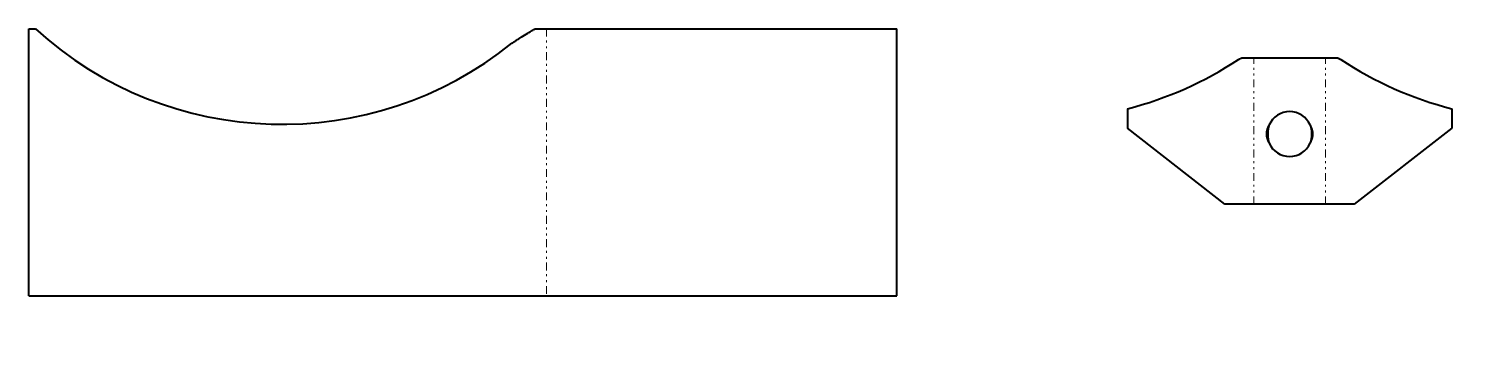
# Model space of a CAD drawing. Header units: millimetres. Extents: x 365 to 1105, y -27 to 137.
import ezdxf

# ---------------------------------------------------------------- set-up
doc = ezdxf.new("R2010")
doc.units = ezdxf.units.MM
doc.linetypes.add('K5LT32768', pattern=[0])
doc.linetypes.add('K5LT32769', pattern=[12, 4, -2, 1, -2, 1, -2])

msp = doc.modelspace()

# ---------------------------------------------------------------- linework, layer by layer
at = {"color": 7, "linetype": 'K5LT32768', "lineweight": 40}
for p, q in [((365, 137), (368.42, 137)), ((365, 0), (365, 137)), ((624.95, 137), (636.56, 137)), ((636.56, 137), (810.56, 137)), ((810.56, 0), (810.56, 137)), ((1001.71, 122), (987.43, 122)), ((1022.71, 122), (1001.71, 122)), ((1036.98, 122), (1022.71, 122)), ((929, 96), (929, 86)), ((1095.42, 96), (1095.42, 86)), ((979, 47), (929, 86)), ((1095.42, 86), (1045.42, 47)), ((986, 47), (979, 47)), ((1001.71, 47), (986, 47)), ((1022.71, 47), (1001.71, 47)), ((1038.42, 47), (1022.71, 47)), ((1045.42, 47), (1038.42, 47)), ((365, 0), (613, 0)), ((613, 0), (636.56, 0)), ((636.56, 0), (810.56, 0))]:
    msp.add_line(p, q, dxfattribs=at)
at = {"color": 7, "linetype": 'K5LT32769', "lineweight": 18}
for p, q in [((630.76, 137), (630.76, 0)), ((993.85, 47), (993.85, 122)), ((1030.56, 47), (1030.56, 122))]:
    msp.add_line(p, q, dxfattribs=at)
at = {"color": 7, "linetype": 'K5LT32768', "lineweight": 40}
for centre, radius, start, end in [((495, 276), 188, 227.67707, 308.87766), ((882.2, 278.08), 188, 284.41323, 303.51155), ((1142.21, 278.08), 188, 236.48845, 255.58677), ((1012.21, 83), 11.5, 24.07061, 155.92939), ((1012.21, 83), 11.5, 204.07061, 335.92939)]:
    msp.add_arc(centre, radius, start, end, dxfattribs=at)
for points, knots in [([(613, 129.64), (613.13, 129.73), (613.47, 129.95), (614.24, 130.45), (615.69, 131.4), (618.05, 132.94), (620.72, 134.63), (623.14, 136.04), (624.42, 136.73), (624.95, 137)], [0, 0, 0, 0, 0.032896, 0.087723, 0.197377, 0.405719, 0.692182, 0.875294, 1, 1, 1, 1]), ([(986, 121.33), (986.03, 121.35), (986.1, 121.38), (986.2, 121.42), (986.3, 121.47), (986.4, 121.52), (986.52, 121.58), (986.7, 121.66), (986.92, 121.76), (987.18, 121.88), (987.35, 121.96), (987.43, 122)], [0, 0, 0, 0, 0.068735, 0.137471, 0.206206, 0.274941, 0.365574, 0.456206, 0.637471, 0.818735, 1, 1, 1, 1]), ([(1036.98, 122), (1037.04, 121.97), (1037.16, 121.92), (1037.33, 121.84), (1037.51, 121.76), (1037.65, 121.69), (1037.77, 121.63), (1037.89, 121.58), (1038.05, 121.5), (1038.23, 121.42), (1038.35, 121.36), (1038.42, 121.33)], [0, 0, 0, 0, 0.121621, 0.243241, 0.364862, 0.486482, 0.550672, 0.614862, 0.743241, 0.871621, 1, 1, 1, 1]), ([(1001.71, 87.69), (1001.69, 87.66), (1001.67, 87.64), (1001.61, 87.54), (1001.57, 87.47), (1001.49, 87.34), (1001.45, 87.27), (1001.38, 87.13), (1001.34, 87.06), (1001.27, 86.93), (1001.23, 86.86), (1001.16, 86.72), (1001.13, 86.65), (1001.06, 86.51), (1001.03, 86.44), (1000.94, 86.23), (1000.88, 86.09), (1000.77, 85.81), (1000.72, 85.67), (1000.63, 85.38), (1000.59, 85.24), (1000.51, 84.95), (1000.48, 84.81), (1000.42, 84.52), (1000.39, 84.38), (1000.33, 83.94), (1000.3, 83.65), (1000.28, 83.24), (1000.27, 83.12), (1000.27, 82.83), (1000.28, 82.66), (1000.3, 82.35), (1000.31, 82.2), (1000.35, 81.91), (1000.37, 81.77), (1000.42, 81.48), (1000.45, 81.34), (1000.51, 81.05), (1000.55, 80.91), (1000.63, 80.62), (1000.68, 80.48), (1000.77, 80.2), (1000.83, 80.05), (1000.91, 79.84), (1000.94, 79.77), (1001, 79.63), (1001.03, 79.56), (1001.09, 79.43), (1001.13, 79.36), (1001.19, 79.22), (1001.23, 79.15), (1001.3, 79.02), (1001.33, 78.95), (1001.4, 78.83), (1001.43, 78.77), (1001.5, 78.64), (1001.54, 78.58), (1001.62, 78.46), (1001.65, 78.4), (1001.7, 78.33), (1001.7, 78.32), (1001.71, 78.31)], [0, 0, 0, 0, 0.009257, 0.009257, 0.032275, 0.032275, 0.055109, 0.055109, 0.077775, 0.077775, 0.100285, 0.100285, 0.12322, 0.12322, 0.146012, 0.146012, 0.191209, 0.191209, 0.236751, 0.236751, 0.281903, 0.281903, 0.327243, 0.327243, 0.372335, 0.372335, 0.462549, 0.462549, 0.500003, 0.500003, 0.55265, 0.55265, 0.597638, 0.597638, 0.642768, 0.642768, 0.687761, 0.687761, 0.733024, 0.733024, 0.778059, 0.778059, 0.823503, 0.823503, 0.845985, 0.845985, 0.868593, 0.868593, 0.891339, 0.891339, 0.914234, 0.914234, 0.934791, 0.934791, 0.955484, 0.955484, 0.97632, 0.97632, 0.997312, 0.997312, 1, 1, 1, 1]), ([(1001.71, 87.69), (1001.67, 87.58), (1001.63, 87.47), (1001.56, 87.24), (1001.53, 87.13), (1001.43, 86.79), (1001.37, 86.57), (1001.27, 86.11), (1001.22, 85.87), (1001.13, 85.4), (1001.1, 85.17), (1001.03, 84.7), (1001.01, 84.46), (1000.97, 83.98), (1000.95, 83.74), (1000.94, 83.33), (1000.94, 83.17), (1000.94, 82.69), (1000.95, 82.37), (1000.98, 81.82), (1001, 81.58), (1001.06, 81.11), (1001.09, 80.87), (1001.17, 80.4), (1001.21, 80.17), (1001.31, 79.71), (1001.36, 79.47), (1001.47, 79.09), (1001.51, 78.93), (1001.6, 78.62), (1001.65, 78.46), (1001.71, 78.31)], [0, 0, 0, 0, 0.037994, 0.037994, 0.075565, 0.075565, 0.149552, 0.149552, 0.224828, 0.224828, 0.298999, 0.298999, 0.373859, 0.373859, 0.448243, 0.448243, 0.49999, 0.49999, 0.597359, 0.597359, 0.671603, 0.671603, 0.746505, 0.746505, 0.820517, 0.820517, 0.895813, 0.895813, 0.947485, 0.947485, 1, 1, 1, 1]), ([(1022.71, 87.69), (1022.73, 87.63), (1022.75, 87.58), (1022.78, 87.47), (1022.8, 87.41), (1022.84, 87.3), (1022.85, 87.24), (1022.89, 87.13), (1022.9, 87.07), (1022.94, 86.96), (1022.95, 86.9), (1022.98, 86.79), (1023, 86.73), (1023.03, 86.61), (1023.04, 86.56), (1023.07, 86.44), (1023.09, 86.39), (1023.11, 86.27), (1023.12, 86.22), (1023.15, 86.1), (1023.16, 86.04), (1023.19, 85.93), (1023.2, 85.87), (1023.22, 85.75), (1023.23, 85.69), (1023.25, 85.58), (1023.26, 85.52), (1023.28, 85.4), (1023.29, 85.34), (1023.32, 85.16), (1023.34, 85.05), (1023.37, 84.81), (1023.38, 84.69), (1023.41, 84.46), (1023.42, 84.34), (1023.44, 84.1), (1023.45, 83.98), (1023.47, 83.62), (1023.48, 83.38), (1023.48, 83.09), (1023.48, 83.05), (1023.48, 82.76), (1023.47, 82.52), (1023.45, 82.16), (1023.45, 82.04), (1023.43, 81.8), (1023.42, 81.68), (1023.4, 81.44), (1023.38, 81.32), (1023.35, 81.09), (1023.34, 80.97), (1023.31, 80.79), (1023.3, 80.73), (1023.29, 80.62), (1023.28, 80.56), (1023.26, 80.44), (1023.24, 80.38), (1023.22, 80.26), (1023.21, 80.2), (1023.19, 80.09), (1023.18, 80.03), (1023.15, 79.92), (1023.14, 79.86), (1023.12, 79.74), (1023.1, 79.69), (1023.08, 79.57), (1023.06, 79.51), (1023.03, 79.4), (1023.02, 79.34), (1022.99, 79.23), (1022.97, 79.17), (1022.94, 79.06), (1022.93, 79), (1022.89, 78.89), (1022.87, 78.83), (1022.85, 78.73), (1022.83, 78.69), (1022.81, 78.62), (1022.8, 78.58), (1022.77, 78.5), (1022.76, 78.46), (1022.73, 78.39), (1022.72, 78.35), (1022.71, 78.31)], [0, 0, 0, 0, 0.018968, 0.018968, 0.037814, 0.037814, 0.056858, 0.056858, 0.075784, 0.075784, 0.094598, 0.094598, 0.113308, 0.113308, 0.13192, 0.13192, 0.150439, 0.150439, 0.168871, 0.168871, 0.187223, 0.187223, 0.206102, 0.206102, 0.224905, 0.224905, 0.243639, 0.243639, 0.262308, 0.262308, 0.29947, 0.29947, 0.336436, 0.336436, 0.373885, 0.373885, 0.41121, 0.41121, 0.485632, 0.485632, 0.500006, 0.500006, 0.574606, 0.574606, 0.612, 0.612, 0.649503, 0.649503, 0.686486, 0.686486, 0.723652, 0.723652, 0.742316, 0.742316, 0.761041, 0.761041, 0.77983, 0.77983, 0.798692, 0.798692, 0.817054, 0.817054, 0.835494, 0.835494, 0.854017, 0.854017, 0.872628, 0.872628, 0.891335, 0.891335, 0.910141, 0.910141, 0.929055, 0.929055, 0.948082, 0.948082, 0.960978, 0.960978, 0.973929, 0.973929, 0.986937, 0.986937, 1, 1, 1, 1]), ([(1022.71, 78.31), (1022.75, 78.37), (1022.78, 78.43), (1022.86, 78.55), (1022.89, 78.61), (1022.96, 78.73), (1022.99, 78.79), (1023.06, 78.91), (1023.09, 78.97), (1023.16, 79.1), (1023.2, 79.17), (1023.27, 79.3), (1023.3, 79.37), (1023.36, 79.51), (1023.39, 79.58), (1023.46, 79.72), (1023.48, 79.79), (1023.54, 79.93), (1023.57, 80), (1023.62, 80.14), (1023.65, 80.21), (1023.7, 80.36), (1023.72, 80.43), (1023.77, 80.57), (1023.79, 80.64), (1023.83, 80.78), (1023.85, 80.85), (1023.89, 81), (1023.91, 81.07), (1023.94, 81.21), (1023.96, 81.28), (1023.99, 81.43), (1024, 81.5), (1024.03, 81.69), (1024.05, 81.81), (1024.09, 82.05), (1024.1, 82.17), (1024.13, 82.52), (1024.14, 82.76), (1024.14, 83.24), (1024.13, 83.48), (1024.1, 83.83), (1024.09, 83.95), (1024.05, 84.19), (1024.03, 84.31), (1024, 84.5), (1023.99, 84.57), (1023.96, 84.72), (1023.94, 84.79), (1023.91, 84.93), (1023.89, 85), (1023.85, 85.15), (1023.83, 85.22), (1023.79, 85.36), (1023.77, 85.43), (1023.72, 85.57), (1023.7, 85.64), (1023.65, 85.79), (1023.62, 85.86), (1023.57, 86), (1023.54, 86.07), (1023.48, 86.21), (1023.46, 86.28), (1023.39, 86.42), (1023.36, 86.49), (1023.3, 86.63), (1023.27, 86.7), (1023.2, 86.83), (1023.16, 86.9), (1023.09, 87.03), (1023.06, 87.09), (1022.99, 87.21), (1022.96, 87.27), (1022.89, 87.39), (1022.86, 87.45), (1022.78, 87.57), (1022.75, 87.63), (1022.71, 87.69)], [0, 0, 0, 0, 0.020239, 0.020239, 0.040321, 0.040321, 0.060273, 0.060273, 0.080096, 0.080096, 0.102999, 0.102999, 0.12575, 0.12575, 0.148362, 0.148362, 0.170845, 0.170845, 0.193631, 0.193631, 0.216303, 0.216303, 0.23887, 0.23887, 0.261343, 0.261343, 0.284021, 0.284021, 0.30662, 0.30662, 0.329148, 0.329148, 0.351614, 0.351614, 0.388838, 0.388838, 0.425954, 0.425954, 0.5, 0.5, 0.574046, 0.574046, 0.611162, 0.611162, 0.648386, 0.648386, 0.670852, 0.670852, 0.69338, 0.69338, 0.715979, 0.715979, 0.738657, 0.738657, 0.76113, 0.76113, 0.783697, 0.783697, 0.806369, 0.806369, 0.829155, 0.829155, 0.851638, 0.851638, 0.87425, 0.87425, 0.897001, 0.897001, 0.919904, 0.919904, 0.939727, 0.939727, 0.959679, 0.959679, 0.979761, 0.979761, 1, 1, 1, 1])]:
    msp.add_open_spline(points, degree=3, knots=knots, dxfattribs=at)

doc.saveas('drawing.dxf')
